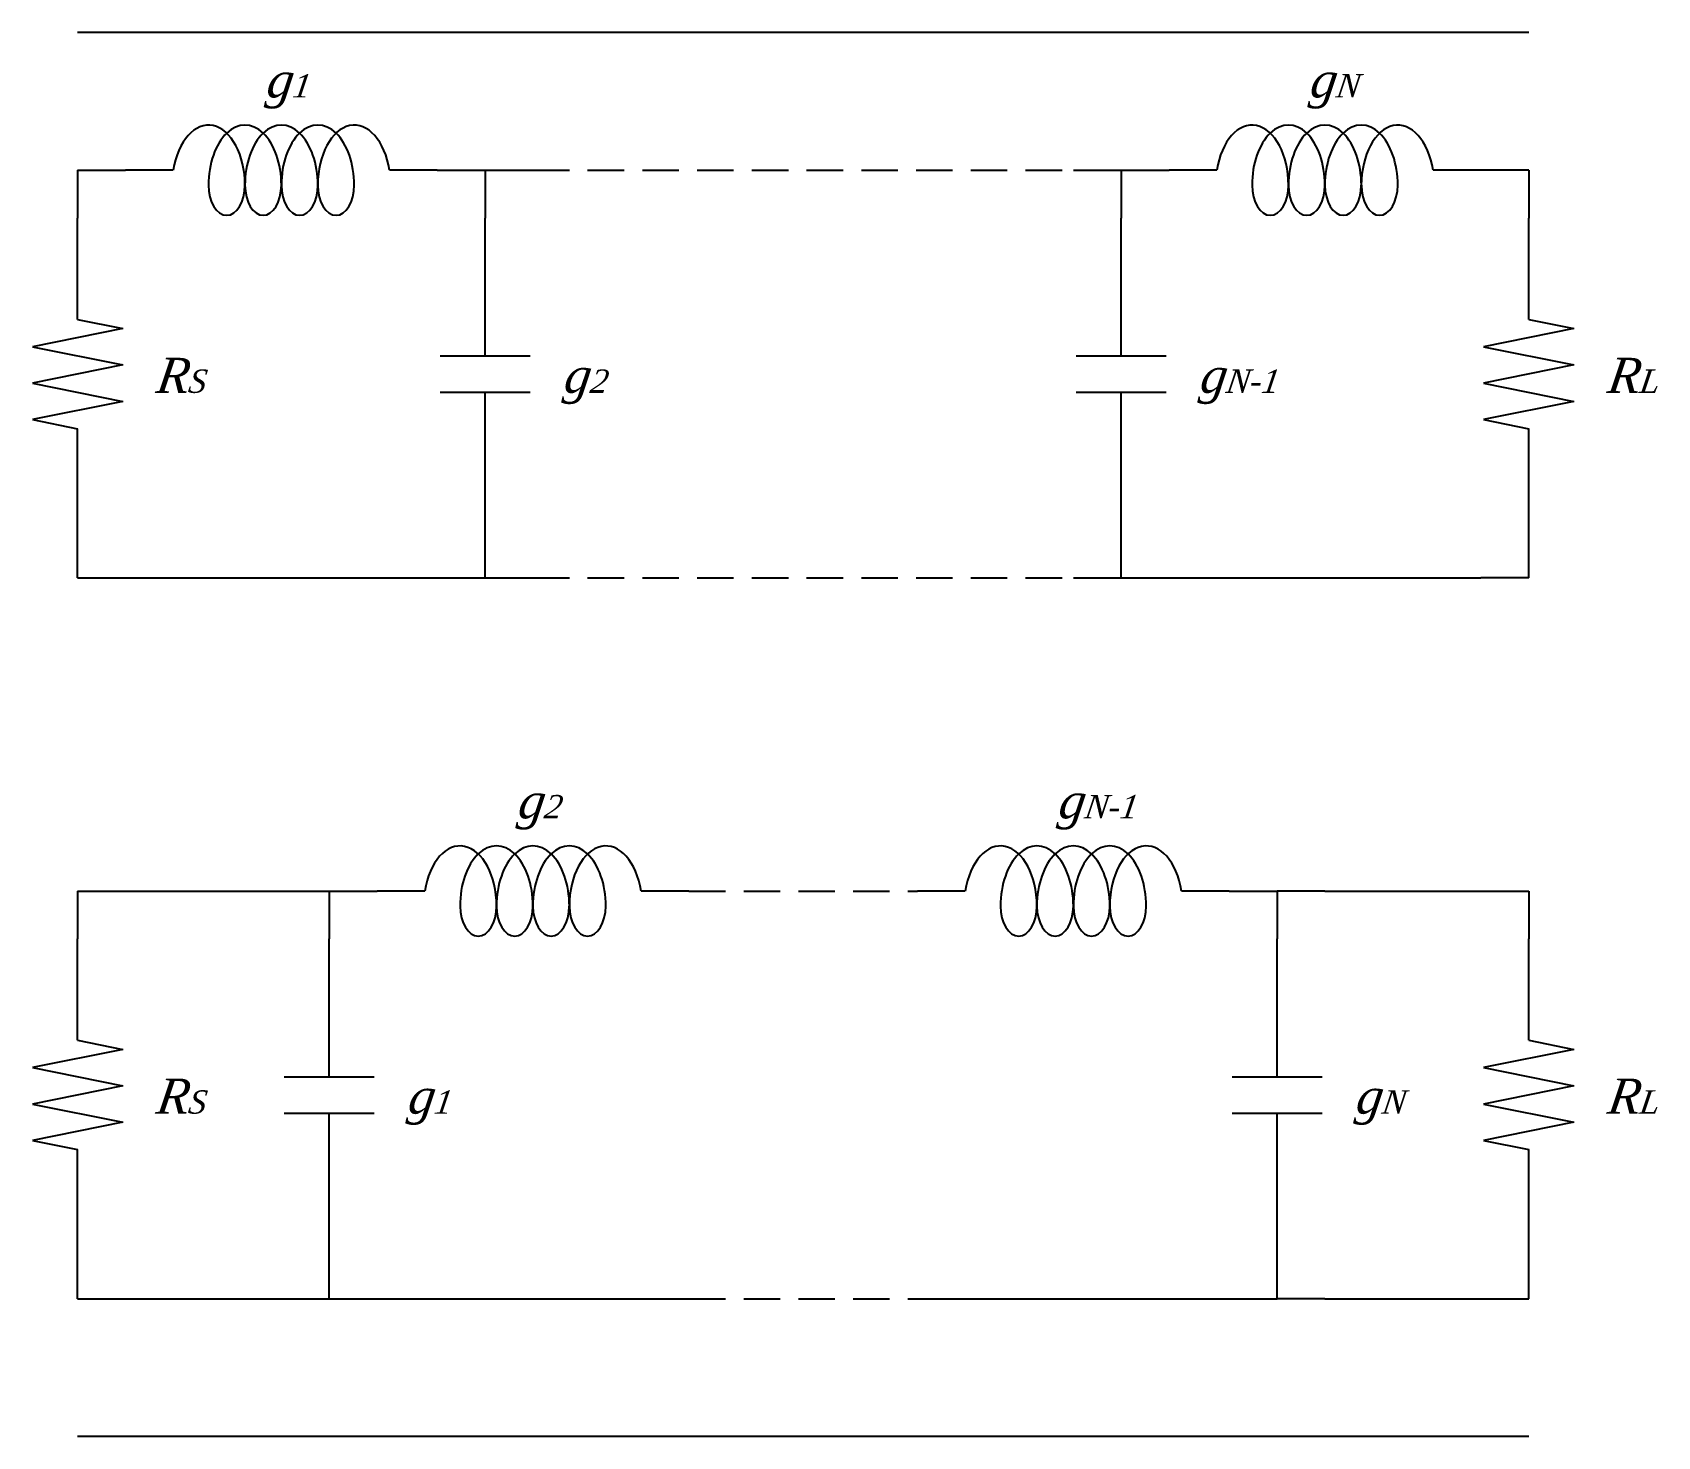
# Model space of a CAD drawing. Header units: inches. Extents: x -6.6 to 7.3, y -6 to 6.
import ezdxf

# ---------------------------------------------------------------- set-up
doc = ezdxf.new("R2010")
doc.units = ezdxf.units.IN
doc.header["$MEASUREMENT"] = 0
doc.linetypes.add('HIDDEN', pattern=[0.375, 0.25, -0.125])
doc.styles.get("Standard").update_dxf_attribs({"font": 'arial.ttf'})

msp = doc.modelspace()

# ---------------------------------------------------------------- linework, layer by layer
for p, q in [((6.213, 6.01), (-6.213, 6.01)), ((-6.213, 4.831), (-5.804, 4.831)), ((-6.213, 4.831), (-6.213, 4.421)), ((-5.394, 4.831), (-5.804, 4.831)), ((-3.133, 4.831), (-3.542, 4.831)), ((-3.133, 4.831), (-2.723, 4.831)), ((-2.723, 4.831), (-2.314, 4.831)), ((-2.723, 4.831), (-2.723, 4.421)), ((2.314, 4.831), (2.723, 4.831)), ((2.723, 4.831), (3.133, 4.831)), ((2.723, 4.831), (2.723, 4.421)), ((3.542, 4.831), (3.133, 4.831)), ((5.804, 4.831), (5.394, 4.831)), ((6.213, 4.831), (5.804, 4.831)), ((6.213, 4.831), (6.213, 4.421)), ((-6.213, 3.553), (-6.213, 4.421)), ((-2.723, 3.242), (-2.723, 4.421)), ((2.723, 3.242), (2.723, 4.421)), ((6.213, 3.553), (6.213, 4.421)), ((-6.213, 3.553), (-5.827, 3.475)), ((6.213, 3.553), (6.599, 3.475)), ((-5.827, 3.475), (-6.599, 3.32)), ((6.599, 3.475), (5.827, 3.32)), ((-6.599, 3.32), (-5.827, 3.164)), ((-3.109, 3.242), (-2.337, 3.242)), ((2.337, 3.242), (3.109, 3.242)), ((5.827, 3.32), (6.599, 3.164)), ((-5.827, 3.164), (-6.599, 3.008)), ((6.599, 3.164), (5.827, 3.008)), ((-6.599, 3.008), (-5.827, 2.852)), ((-3.109, 2.93), (-2.337, 2.93)), ((-2.723, 1.75), (-2.723, 2.93)), ((2.337, 2.93), (3.109, 2.93)), ((2.723, 1.75), (2.723, 2.93)), ((5.827, 3.008), (6.599, 2.852)), ((-5.827, 2.852), (-6.599, 2.696)), ((6.599, 2.852), (5.827, 2.696)), ((-6.599, 2.696), (-6.213, 2.618)), ((5.827, 2.696), (6.213, 2.618)), ((-6.213, 1.75), (-6.213, 2.618)), ((6.213, 1.75), (6.213, 2.618)), ((-6.213, 1.341), (-6.213, 1.75)), ((-2.723, 1.341), (-2.723, 1.75)), ((2.723, 1.341), (2.723, 1.75)), ((6.213, 1.341), (6.213, 1.75)), ((-6.213, 1.341), (-5.804, 1.341)), ((-5.804, 1.341), (-3.133, 1.341)), ((-3.133, 1.341), (-2.723, 1.341)), ((-2.723, 1.341), (-2.314, 1.341)), ((2.314, 1.341), (2.723, 1.341)), ((2.723, 1.341), (3.133, 1.341)), ((3.133, 1.341), (5.804, 1.341)), ((6.213, 1.341), (5.804, 1.341)), ((-6.213, -1.341), (-5.804, -1.341)), ((-6.213, -1.341), (-6.213, -1.75)), ((-5.804, -1.341), (-4.468, -1.341)), ((-4.468, -1.341), (-4.059, -1.341)), ((-4.059, -1.341), (-3.649, -1.341)), ((-4.059, -1.341), (-4.059, -1.75)), ((-3.24, -1.341), (-3.649, -1.341)), ((-0.978, -1.341), (-1.388, -1.341)), ((1.388, -1.341), (0.978, -1.341)), ((3.649, -1.341), (3.24, -1.341)), ((3.649, -1.341), (4.059, -1.341)), ((4.059, -1.341), (4.059, -1.75)), ((4.468, -1.341), (4.059, -1.341)), ((4.468, -1.341), (5.804, -1.341)), ((5.804, -1.341), (6.213, -1.341)), ((6.213, -1.341), (6.213, -1.75)), ((-6.213, -2.618), (-6.213, -1.75)), ((-4.059, -2.93), (-4.059, -1.75)), ((4.059, -2.93), (4.059, -1.75)), ((6.213, -2.618), (6.213, -1.75)), ((-6.213, -2.618), (-5.827, -2.696)), ((6.213, -2.618), (6.599, -2.696)), ((-5.827, -2.696), (-6.599, -2.852)), ((6.599, -2.696), (5.827, -2.852)), ((-6.599, -2.852), (-5.827, -3.008)), ((5.827, -2.852), (6.599, -3.008)), ((-5.827, -3.008), (-6.599, -3.164)), ((-4.445, -2.93), (-3.673, -2.93)), ((3.673, -2.93), (4.445, -2.93)), ((6.599, -3.008), (5.827, -3.164)), ((-6.599, -3.164), (-5.827, -3.32)), ((5.827, -3.164), (6.599, -3.32)), ((-5.827, -3.32), (-6.599, -3.475)), ((-4.445, -3.242), (-3.673, -3.242)), ((-4.059, -4.421), (-4.059, -3.242)), ((3.673, -3.242), (4.445, -3.242)), ((4.059, -4.421), (4.059, -3.242)), ((6.599, -3.32), (5.827, -3.475)), ((-6.599, -3.475), (-6.213, -3.553)), ((5.827, -3.475), (6.213, -3.553)), ((-6.213, -4.421), (-6.213, -3.553)), ((6.213, -4.421), (6.213, -3.553)), ((-6.213, -4.831), (-6.213, -4.421)), ((-4.059, -4.831), (-4.059, -4.421)), ((4.059, -4.831), (4.059, -4.421)), ((6.213, -4.831), (6.213, -4.421)), ((-6.213, -4.831), (-5.804, -4.831)), ((-5.804, -4.831), (-4.468, -4.831)), ((-4.468, -4.831), (-4.059, -4.831)), ((-4.059, -4.831), (-3.649, -4.831)), ((-3.649, -4.831), (-0.978, -4.831)), ((0.978, -4.831), (3.649, -4.831)), ((3.649, -4.831), (4.059, -4.831)), ((4.468, -4.831), (4.059, -4.831)), ((4.468, -4.831), (5.804, -4.831)), ((5.804, -4.831), (6.213, -4.831)), ((6.213, -6.01), (-6.213, -6.01))]:
    msp.add_line(p, q)
at = {"linetype": 'HIDDEN', "ltscale": 1.25}
for p, q in [((-2.314, 4.831), (2.314, 4.831)), ((-2.314, 1.341), (2.314, 1.341)), ((-0.978, -1.341), (0.978, -1.341)), ((-0.978, -4.831), (0.978, -4.831))]:
    msp.add_line(p, q, dxfattribs=at)
for centre, major_axis, start_param, end_param in [((-5.092, 4.702), (0, -0.515), 1.570796, 4.459709), ((-4.78, 4.702), (0, -0.515), 1.570796, 4.712389), ((-4.468, 4.702), (0, -0.515), 1.570796, 4.712389), ((-4.156, 4.702), (0, -0.515), 1.570796, 4.712389), ((-3.844, 4.702), (0, -0.515), 1.823477, 4.712389), ((3.844, 4.702), (0, -0.515), 1.570796, 4.459709), ((4.156, 4.702), (0, -0.515), 1.570796, 4.712389), ((4.468, 4.702), (0, -0.515), 1.570796, 4.712389), ((4.78, 4.702), (0, -0.515), 1.570796, 4.712389), ((5.092, 4.702), (0, -0.515), 1.823477, 4.712389), ((-4.936, 4.702), (0, -0.257), -1.570796, 1.570796), ((-4.624, 4.702), (0, -0.257), -1.570796, 1.570796), ((-4.312, 4.702), (0, -0.257), -1.570796, 1.570796), ((-4, 4.702), (0, -0.257), -1.570796, 1.570796), ((4, 4.702), (0, -0.257), -1.570796, 1.570796), ((4.312, 4.702), (0, -0.257), -1.570796, 1.570796), ((4.624, 4.702), (0, -0.257), -1.570796, 1.570796), ((4.936, 4.702), (0, -0.257), -1.570796, 1.570796), ((-2.938, -1.469), (0, -0.515), 1.570796, 4.459709), ((-2.626, -1.469), (0, -0.515), 1.570796, 4.712389), ((-2.314, -1.469), (0, -0.515), 1.570796, 4.712389), ((-2.002, -1.469), (0, -0.515), 1.570796, 4.712389), ((-1.69, -1.469), (0, -0.515), 1.823477, 4.712389), ((1.69, -1.469), (0, -0.515), 1.570796, 4.459709), ((2.002, -1.469), (0, -0.515), 1.570796, 4.712389), ((2.314, -1.469), (0, -0.515), 1.570796, 4.712389), ((2.626, -1.469), (0, -0.515), 1.570796, 4.712389), ((2.938, -1.469), (0, -0.515), 1.823477, 4.712389), ((-2.782, -1.469), (0, -0.257), -1.570796, 1.570796), ((-2.47, -1.469), (0, -0.257), -1.570796, 1.570796), ((-2.158, -1.469), (0, -0.257), -1.570796, 1.570796), ((-1.846, -1.469), (0, -0.257), -1.570796, 1.570796), ((1.846, -1.469), (0, -0.257), -1.570796, 1.570796), ((2.158, -1.469), (0, -0.257), -1.570796, 1.570796), ((2.47, -1.469), (0, -0.257), -1.570796, 1.570796), ((2.782, -1.469), (0, -0.257), -1.570796, 1.570796)]:
    msp.add_ellipse(centre, major_axis=major_axis, ratio=0.606061, start_param=start_param, end_param=end_param)

# ---------------------------------------------------------------- texts
at = {"char_height": 0.2, "width": 0.43813, "attachment_point": 1}
for s, insert in [('{\\fTimes New Roman|b0|i1|c0|p0;\\H1.5x;{\\Q9;g\\H0.666667x;1}}', (-4.607, 5.754)), ('{\\fTimes New Roman|b0|i1|c0|p0;\\H1.5x;{\\Q9;g\\H0.666667x;N}}', (4.329, 5.754)), ('{\\fTimes New Roman|b0|i1|c0|p0;\\H1.5x;{\\Q9;R\\H0.666667x;S}}', (-5.55, 3.225)), ('{\\fTimes New Roman|b0|i1|c0|p0;\\H1.5x;{\\Q9;R\\H0.666667x;L}}', (6.877, 3.225)), ('{\\fTimes New Roman|b0|i1|c0|p0;\\H1.5x;{\\Q9;g\\H0.666667x;2}}', (-2.06, 3.225)), ('{\\fTimes New Roman|b0|i1|c0|p0;\\H1.5x;{\\Q9;g\\H0.666667x;N-1}}', (3.387, 3.225)), ('{\\fTimes New Roman|b0|i1|c0|p0;\\H1.5x;{\\Q9;g\\H0.666667x;2}}', (-2.453, -0.418)), ('{\\fTimes New Roman|b0|i1|c0|p0;\\H1.5x;{\\Q9;g\\H0.666667x;N-1}}', (2.175, -0.418)), ('{\\fTimes New Roman|b0|i1|c0|p0;\\H1.5x;{\\Q9;R\\H0.666667x;S}}', (-5.55, -2.946)), ('{\\fTimes New Roman|b0|i1|c0|p0;\\H1.5x;{\\Q9;g\\H0.666667x;1}}', (-3.395, -2.946)), ('{\\fTimes New Roman|b0|i1|c0|p0;\\H1.5x;{\\Q9;g\\H0.666667x;N}}', (4.722, -2.946)), ('{\\fTimes New Roman|b0|i1|c0|p0;\\H1.5x;{\\Q9;R\\H0.666667x;L}}', (6.877, -2.946))]:
    msp.add_mtext(s, dxfattribs=dict(at, insert=insert))

doc.saveas('drawing.dxf')
